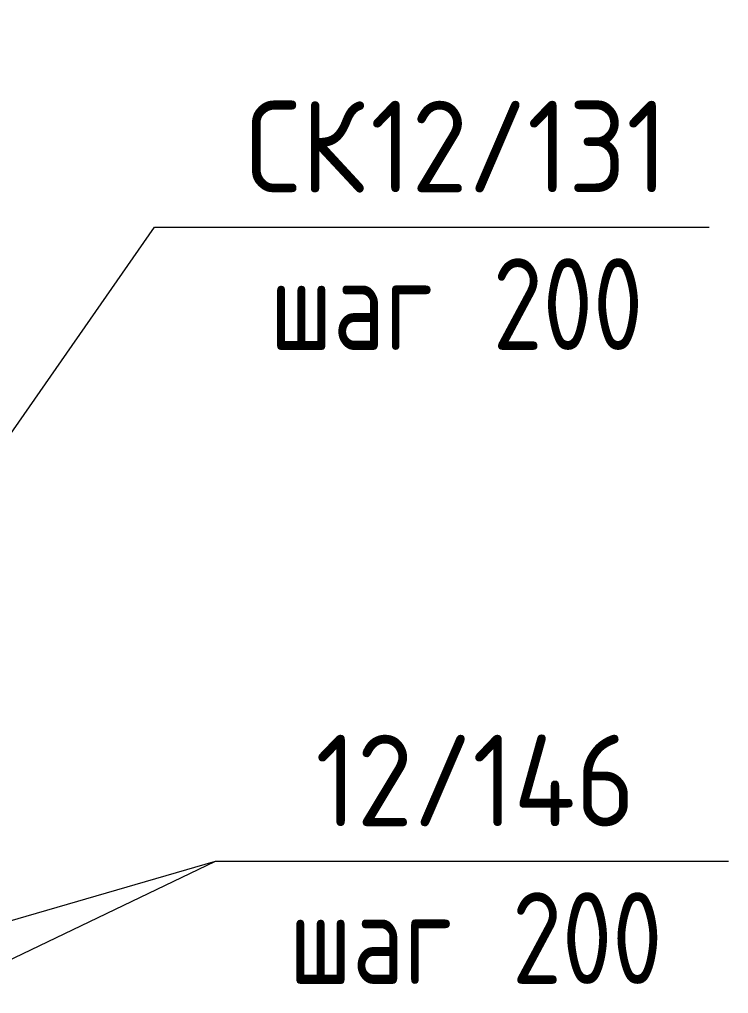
# Model space of a CAD drawing. Header units: millimetres. Extents: x -39709 to 12452, y -4989 to 80275.
# Drawn here: x -1773 to -1289, y -303 to 362 of the extents above; entities that cross this region are included whole.
import ezdxf

# ---------------------------------------------------------------- set-up
doc = ezdxf.new("R2010")
doc.units = ezdxf.units.MM
for name, color, linetype, lineweight in [('AA_Dim', 7, 'Continuous', 9), ('AA_Dim-25', 7, 'Continuous', 9), ('AA_Vinoska', 7, 'Continuous', 9)]:
    doc.layers.add(name, color=color, linetype=linetype, lineweight=lineweight)
doc.styles.add('ISOCPEUR_6', font='isocpeur.TTF', dxfattribs={"width": 0.9, "height": 62.5})
doc.styles.add('ISOCPEUR_7', font='isocpeur.TTF', dxfattribs={"width": 0.8, "height": 62.5})
doc.dimstyles.new('00_Точн_3_знака__прозр__2', dxfattribs={"dimscale": 304.8, "dimtxt": 62.672186, "dimasz": 0.139436, "dimexe": 0.123031, "dimexo": 0.082021, "dimgap": 0.008202, "dimtad": 1, "dimdec": 3, "dimrnd": 0.001, "dimdsep": 46, "dimtxsty": 'ISOCPEUR_6', "dimblk1": 'OBLIQUE', "dimblk2": 'OBLIQUE', "dimsah": 1, "dimcen": 0.09, "dimdle": 0.123031, "dimazin": 0, "dimtfac": 1, "dimtdec": 4, "dimtix": 1, "dimtmove": 1, "dimatfit": 3, "dimfxl": 1, "dimtvp": 1, "dimtolj": 1, "dimtzin": 0, "dimlwd": 18, "dimlwe": 18, "dimarcsym": 2})

# ---------------------------------------------------------------- blocks, each defined once
blk = doc.blocks.new('DIMBLOCK72-1-1 Армирование')
at = {"layer": 'AA_Dim-25', "lineweight": 18}
for p, q in [((-1813.63, 331), (-1813.63, 517.65)), ((-1783.63, 376.2), (-1783.63, 517.65)), ((-1813.63, 480.15), (-1746.13, 480.15)), ((-1813.63, 480.15), (-1813.63, 331)), ((-1769.15, 480.15), (-1798.63, 480.15)), ((-1783.63, 480.15), (-1783.63, 376.2)), ((-1564.41, 480.15), (-1769.15, 480.15))]:
    blk.add_line(p, q, dxfattribs=at)
at = {"layer": 'AA_Dim-25', "lineweight": 30}
for p, q in [((-1813.63, 480.15), (-1792.38, 501.4)), ((-1783.63, 480.15), (-1762.38, 501.4)), ((-1813.63, 480.15), (-1834.88, 458.9)), ((-1783.63, 480.15), (-1804.88, 458.9))]:
    blk.add_line(p, q, dxfattribs=at)
at = {"layer": 'AA_Dim-25', "color": 0, "lineweight": 18, "insert": (-1744.15, 564.07), "char_height": 62.5, "width": 215.6869, "attachment_point": 1, "line_spacing_factor": 1.135194, "style": 'ISOCPEUR_6'}
blk.add_mtext('з.с.30', dxfattribs=at)
blk = doc.blocks.new('_Oblique')
at = {"color": 0, "linetype": 'ByBlock', "lineweight": -2}
blk.add_line((-0.5, -0.5), (0.5, 0.5), dxfattribs=at)
blk = doc.blocks.new('042_М_Арматуры - Диам длина поз _ Комментарий-3662934-1-1 Армирование')
at = {"layer": 'AA_Vinoska'}
blk.add_line((35634.93, -2802.14), (35984.93, -2802.14), dxfattribs=at)

msp = doc.modelspace()

# ---------------------------------------------------------------- linework, layer by layer
at = {"layer": 'AA_Vinoska'}
for p, q in [((-1826.6937, 10.1154), (-1680.293, 220.0849)), ((-1680.293, 220.0849), (-1651.8907, 220.0849)), ((-1950.4573, -302.785), (-1638.7495, -212.4771)), ((-1814.9955, -296.9587), (-1638.7495, -212.4771))]:
    msp.add_line(p, q, dxfattribs=at)

# ---------------------------------------------------------------- block references
for p in [(-37286.8182, 3022.2288), (-37273.677, 2589.6668), (-37273.677, 2589.6668)]:
    msp.add_blockref('042_М_Арматуры - Диам длина поз _ Комментарий-3662934-1-1 Армирование', p, dxfattribs=at)

# ---------------------------------------------------------------- texts
at = {"layer": 'AA_Vinoska', "char_height": 62.5, "attachment_point": 1}
for s, insert, width, style in [('СК', (-1618.0622, 306.3411), 102.816422, 'ISOCPEUR_6'), ('12/131', (-1533.2302, 306.3411), 248.923969, 'ISOCPEUR_6'), (' 200', (-1481.4643, 198.8648), 166.751, 'ISOCPEUR_7'), ('шаг', (-1601.8497, 198.8648), 145.907125, 'ISOCPEUR_7'), ('12/146', (-1570.6085, -126.2209), 268.765734, 'ISOCPEUR_6'), ('12/146', (-1570.6085, -126.2209), 268.765734, 'ISOCPEUR_6'), (' 200', (-1468.3231, -233.6972), 166.751, 'ISOCPEUR_7'), ('шаг', (-1588.7085, -233.6972), 145.907125, 'ISOCPEUR_7')]:
    msp.add_mtext(s, dxfattribs=dict(at, insert=insert, width=width, style=style))

# ---------------------------------------------------------------- dimensions: what is measured, and where the dimension line sits
at = {"layer": 'AA_Dim', "lineweight": 18}
dim = msp.add_linear_dim(base=(-1783.6255, 480.1532), p1=(-1813.6255, 306), p2=(-1783.6255, 401.2021), dimstyle='00_Точн_3_знака__прозр__2', override={"dimpost": 'з.с.<>', "dimfxl": 99.817023}, dxfattribs=at)
dim.commit()
dim.dimension.update_dxf_attribs({"geometry": 'DIMBLOCK72-1-1 Армирование', "text_midpoint": (-1636.3022, 522.4064), "dimtype": 160})

doc.saveas('drawing.dxf')
